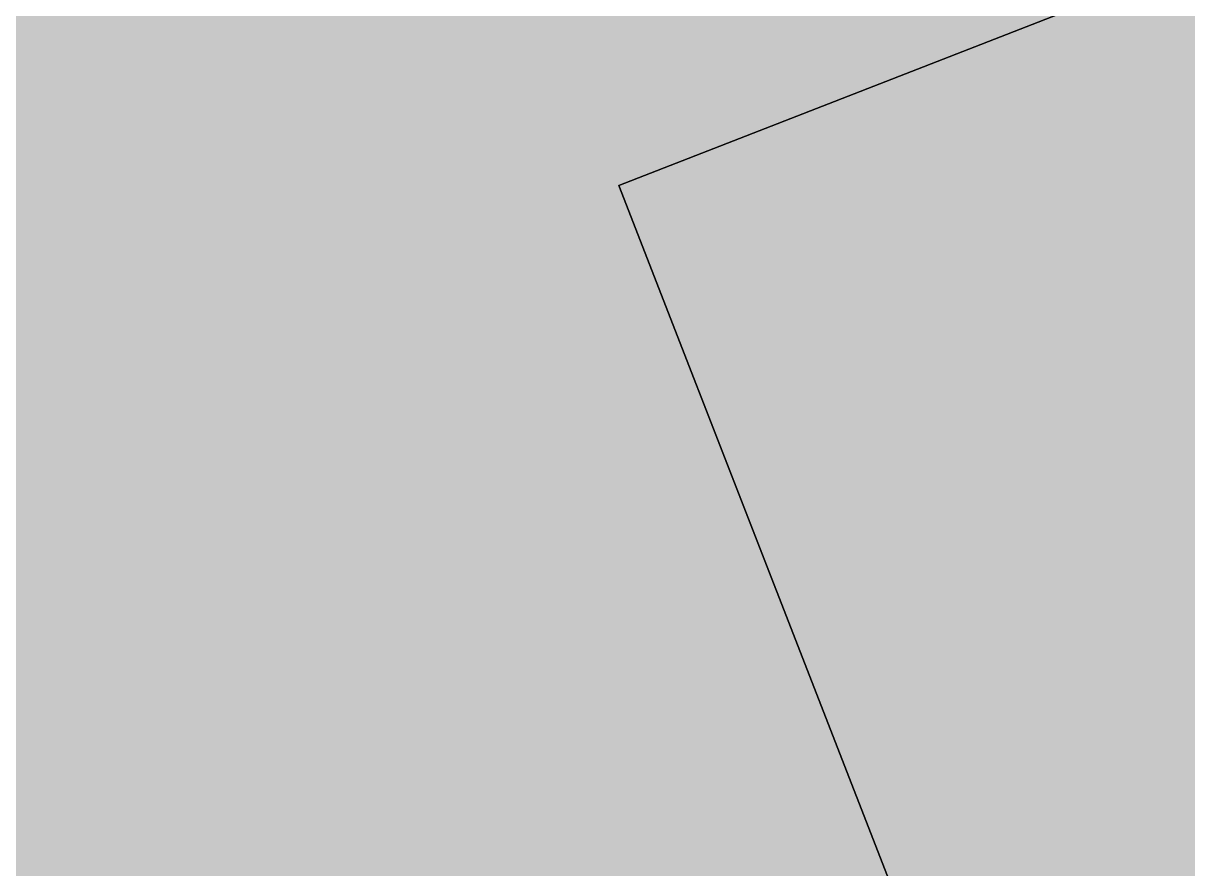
# Model space of a CAD drawing. Header units: metres. Extents: x 2688466 to 2688595, y 1221626 to 1221756.
# Drawn here: x 2688512.942 to 2688514.612, y 1221711.459 to 1221712.67 of the extents above; entities that cross this region are included whole.
import ezdxf

# ---------------------------------------------------------------- set-up
doc = ezdxf.new("R2010")
doc.units = ezdxf.units.M
doc.linetypes.add('AUSGEZOGEN', pattern=[0])
doc.layers.add('Schnittbeschriftung', color=7, linetype='AUSGEZOGEN', lineweight=50)
doc.layers.add('Standard', color=7, linetype='AUSGEZOGEN', lineweight=13)

msp = doc.modelspace()

# ---------------------------------------------------------------- hatches: boundary and pattern name
at = {"layer": 'Standard', "linetype": 'AUSGEZOGEN', "lineweight": 13, "transparency": 33554687}
h = msp.add_hatch(color=252, dxfattribs=at)
h.paths.add_polyline_path([(2688517.3233, 1221712.3629), (2688516.5431, 1221714.3663), (2688510.626, 1221712.0619), (2688510.3611, 1221712.7419), (2688509.0473, 1221712.2303), (2688511.3151, 1221706.4067), (2688520.3447, 1221709.9231), (2688519.1218, 1221713.0633)])
h.paths.add_polyline_path([(2688516.0507, 1221713.316), (2688517.0705, 1221710.6976), (2688514.8154, 1221709.8193), (2688513.7957, 1221712.4378)], flags=16)
at = {"layer": 'Standard', "linetype": 'AUSGEZOGEN', "lineweight": 13, "transparency": 33554559}
h = msp.add_hatch(color=7, dxfattribs=at)
h.set_gradient(color1=(160, 160, 160), color2=(160, 160, 160), one_color=1)
h.paths.add_polyline_path([(2688514.8154, 1221709.8193), (2688517.0705, 1221710.6976), (2688516.0507, 1221713.316), (2688513.7957, 1221712.4378)], flags=0)

# ---------------------------------------------------------------- linework, layer by layer
at = {"layer": 'Schnittbeschriftung', "color": 7, "linetype": 'AUSGEZOGEN', "lineweight": 25, "transparency": 33554687}
for points in [[(2688516.0507, 1221713.316), (2688513.7957, 1221712.4378), (2688514.8154, 1221709.8193), (2688517.0705, 1221710.6976), (2688516.0507, 1221713.316)], [(2688516.0507, 1221713.316), (2688517.0705, 1221710.6976), (2688514.8154, 1221709.8193), (2688513.7957, 1221712.4378), (2688516.0507, 1221713.316)]]:
    msp.add_lwpolyline(points, close=True, dxfattribs=at)

doc.saveas('drawing.dxf')
